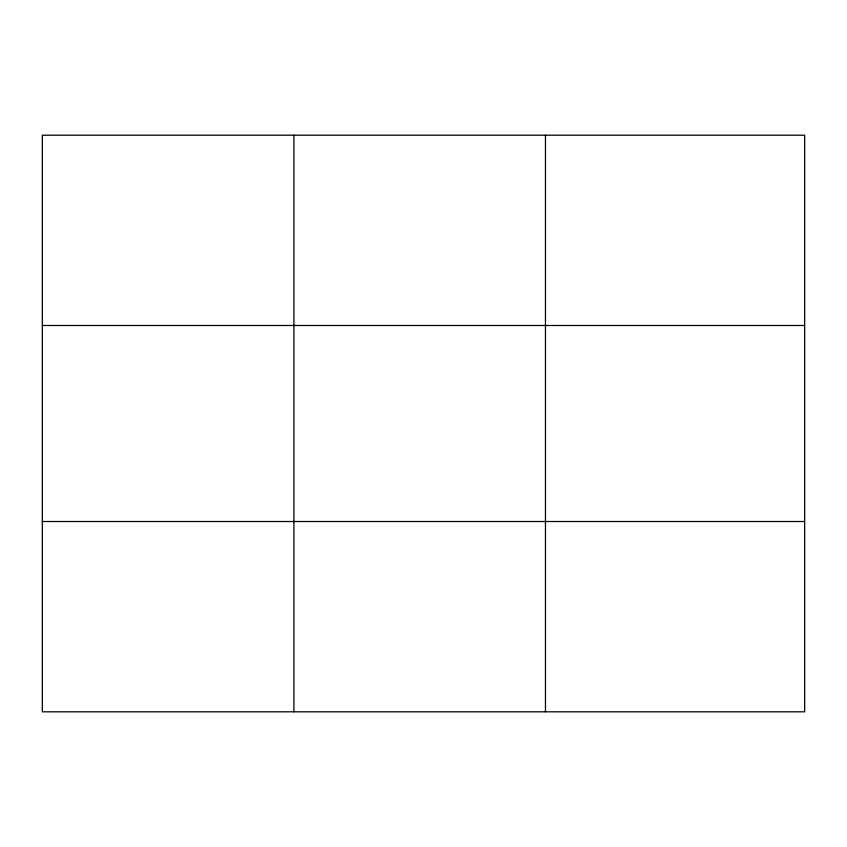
<?xml version="1.0" encoding="UTF-8"?>
<svg xmlns="http://www.w3.org/2000/svg" width="847" height="847" viewBox="0 0 847 847"><rect width="100%" height="100%" fill="white"/><g stroke="black" fill="none" stroke-linecap="round" stroke-linejoin="round"><path stroke-width="1.27" d="M293.909 135.192L293.909 711.808M545.468 135.192L545.468 711.808M804.65 325.481L804.65 135.192L42.35 135.192L42.35 711.808L804.65 711.808L804.65 325.481L42.35 325.481M42.35 521.519L804.65 521.519"/></g></svg>
